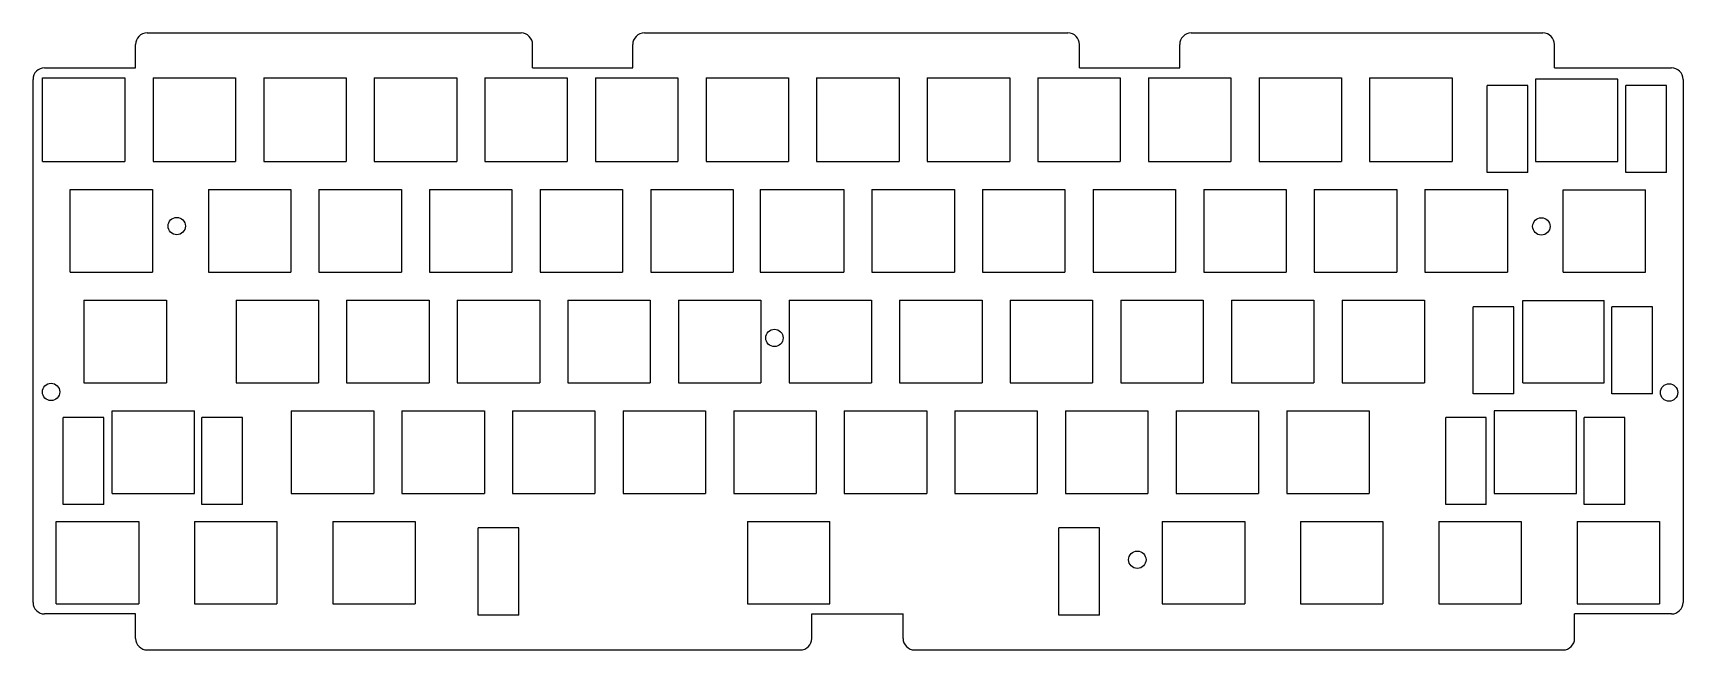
# Model space of a CAD drawing. Header units: millimetres. Extents: x -142 to 142, y -53 to 53.
import ezdxf

# ---------------------------------------------------------------- set-up
doc = ezdxf.new("R2010")
doc.units = ezdxf.units.MM
doc.layers.add('ANSI_PCBS_dxf', color=7, linetype='Continuous')

msp = doc.modelspace()

# ---------------------------------------------------------------- linework, layer by layer
at = {"layer": 'ANSI_PCBS_dxf'}
for p, q in [((-122.16, 53.01), (-57.75, 53.01)), ((-36.51, 53.01), (36.45, 53.01)), ((57.7, 53.01), (118.25, 53.01)), ((-124.16, 47.01), (-124.16, 51.01)), ((-55.75, 47.01), (-55.75, 51.01)), ((-38.51, 47.01), (-38.51, 51.01)), ((38.45, 47.01), (38.45, 51.01)), ((55.7, 47.01), (55.7, 51.01)), ((120.25, 47.01), (120.25, 51.01)), ((-139.81, 47.01), (-124.16, 47.01)), ((-55.75, 47.01), (-38.51, 47.01)), ((38.45, 47.01), (55.7, 47.01)), ((120.25, 47.01), (140.4, 47.01)), ((-141.81, -45.04), (-141.81, 45.01)), ((-140.18, 45.28), (-125.98, 45.28)), ((-140.18, 30.88), (-140.18, 45.28)), ((-125.98, 45.28), (-125.98, 30.88)), ((-121.13, 45.28), (-106.93, 45.28)), ((-121.13, 45.28), (-121.13, 30.88)), ((-106.93, 45.28), (-106.93, 30.88)), ((-102.08, 45.28), (-87.88, 45.28)), ((-102.08, 45.28), (-102.08, 30.88)), ((-87.88, 45.28), (-87.88, 30.88)), ((-83.03, 45.28), (-68.83, 45.28)), ((-83.03, 45.28), (-83.03, 30.88)), ((-68.83, 45.28), (-68.83, 30.88)), ((-63.98, 45.28), (-49.78, 45.28)), ((-63.98, 45.28), (-63.98, 30.88)), ((-49.78, 45.28), (-49.78, 30.88)), ((-44.93, 45.28), (-30.73, 45.28)), ((-44.93, 45.28), (-44.93, 30.88)), ((-30.73, 45.28), (-30.73, 30.88)), ((-25.88, 45.28), (-11.68, 45.28)), ((-25.88, 45.28), (-25.88, 30.88)), ((-11.68, 45.28), (-11.68, 30.88)), ((-6.83, 45.28), (7.37, 45.28)), ((-6.83, 45.28), (-6.83, 30.88)), ((7.37, 45.28), (7.37, 30.88)), ((12.22, 45.28), (26.42, 45.28)), ((12.22, 45.28), (12.22, 30.88)), ((26.42, 45.28), (26.42, 30.88)), ((31.27, 45.28), (45.47, 45.28)), ((31.27, 45.28), (31.27, 30.88)), ((45.47, 45.28), (45.47, 30.88)), ((50.32, 45.28), (64.52, 45.28)), ((50.32, 45.28), (50.32, 30.88)), ((64.52, 45.28), (64.52, 30.88)), ((69.37, 45.28), (83.57, 45.28)), ((83.57, 45.28), (83.57, 30.88)), ((88.42, 45.28), (102.62, 45.28)), ((88.42, 45.28), (88.42, 30.88)), ((102.62, 45.28), (102.62, 30.88)), ((115.66, 43.98), (108.66, 43.98)), ((108.66, 28.98), (108.66, 43.98)), ((115.66, 28.98), (115.66, 43.98)), ((131.19, 45.08), (117, 45.08)), ((117, 45.08), (117, 30.88)), ((131.19, 30.88), (131.19, 45.08)), ((139.54, 43.98), (132.54, 43.98)), ((132.54, 28.98), (132.54, 43.98)), ((139.54, 28.98), (139.54, 43.98)), ((142.4, 45.01), (142.4, -45.04)), ((-140.18, 30.88), (-125.98, 30.88)), ((-121.13, 30.88), (-106.93, 30.88)), ((-102.08, 30.88), (-87.88, 30.88)), ((-83.03, 30.88), (-68.83, 30.88)), ((-63.98, 30.88), (-49.78, 30.88)), ((-44.93, 30.88), (-30.73, 30.88)), ((-25.88, 30.88), (-11.68, 30.88)), ((-6.83, 30.88), (7.37, 30.88)), ((12.22, 30.88), (26.42, 30.88)), ((31.27, 30.88), (45.47, 30.88)), ((50.32, 30.88), (64.52, 30.88)), ((69.37, 30.88), (83.57, 30.88)), ((88.42, 30.88), (102.62, 30.88)), ((115.66, 28.98), (108.66, 28.98)), ((117, 30.88), (131.19, 30.88)), ((139.54, 28.98), (132.54, 28.98)), ((-135.42, 11.83), (-135.42, 26.03)), ((-135.42, 26.03), (-121.22, 26.03)), ((-121.22, 26.03), (-121.22, 11.83)), ((-111.61, 26.03), (-97.41, 26.03)), ((-111.61, 26.03), (-111.61, 11.83)), ((-97.41, 26.03), (-97.41, 11.83)), ((-92.56, 26.03), (-78.36, 26.03)), ((-92.56, 26.03), (-92.56, 11.83)), ((-78.36, 26.03), (-78.36, 11.83)), ((-73.51, 26.03), (-59.31, 26.03)), ((-73.51, 26.03), (-73.51, 11.83)), ((-59.31, 26.03), (-59.31, 11.83)), ((-54.46, 26.03), (-40.26, 26.03)), ((-54.46, 26.03), (-54.46, 11.83)), ((-40.26, 26.03), (-40.26, 11.83)), ((-35.41, 26.03), (-21.21, 26.03)), ((-35.41, 26.03), (-35.41, 11.83)), ((-21.21, 26.03), (-21.21, 11.83)), ((-16.55, 26.03), (-2.16, 26.03)), ((-16.55, 26.03), (-16.55, 11.83)), ((-2.16, 26.03), (-2.16, 11.83)), ((2.69, 26.03), (16.89, 26.03)), ((2.69, 26.03), (2.69, 11.83)), ((16.89, 26.03), (16.89, 11.83)), ((21.75, 26.03), (35.94, 26.03)), ((21.75, 26.03), (21.75, 11.83)), ((35.94, 26.03), (35.94, 11.83)), ((40.79, 26.03), (54.99, 26.03)), ((40.79, 26.03), (40.79, 11.83)), ((54.99, 26.03), (54.99, 11.83)), ((59.84, 26.03), (59.84, 11.83)), ((59.84, 26.03), (74.04, 26.03)), ((74.04, 26.03), (74.04, 11.83)), ((78.89, 26.03), (93.09, 26.03)), ((78.89, 26.03), (78.89, 11.83)), ((93.09, 26.03), (93.09, 11.83)), ((97.94, 26.03), (97.94, 11.83)), ((97.94, 26.03), (112.14, 26.03)), ((112.14, 26.03), (112.14, 11.83)), ((121.75, 26.02), (135.95, 26.02)), ((121.75, 11.82), (121.75, 26.02)), ((135.95, 11.82), (135.95, 26.02)), ((-135.42, 11.83), (-121.22, 11.83)), ((-111.61, 11.83), (-97.41, 11.83)), ((-92.56, 11.83), (-78.36, 11.83)), ((-73.51, 11.83), (-59.31, 11.83)), ((-54.46, 11.83), (-40.26, 11.83)), ((-35.41, 11.83), (-21.21, 11.83)), ((-16.55, 11.83), (-2.16, 11.83)), ((2.69, 11.83), (16.89, 11.83)), ((21.75, 11.83), (35.94, 11.83)), ((40.79, 11.83), (54.99, 11.83)), ((59.84, 11.83), (74.04, 11.83)), ((78.89, 11.83), (93.09, 11.83)), ((97.94, 11.83), (112.14, 11.83)), ((121.75, 11.82), (135.95, 11.82)), ((-133.04, 6.98), (-118.84, 6.98)), ((-133.04, 6.98), (-133.04, -7.22)), ((-118.84, 6.98), (-118.84, -7.22)), ((-106.84, 6.98), (-92.64, 6.98)), ((-106.84, 6.98), (-106.84, -7.22)), ((-92.64, 6.98), (-92.64, -7.22)), ((-87.79, 6.98), (-73.59, 6.98)), ((-87.79, 6.98), (-87.79, -7.22)), ((-73.59, 6.98), (-73.59, -7.22)), ((-68.74, 6.98), (-54.54, 6.98)), ((-68.74, 6.98), (-68.74, -7.22)), ((-54.54, 6.98), (-54.54, -7.22)), ((-49.69, 6.98), (-35.49, 6.98)), ((-49.69, 6.98), (-49.69, -7.22)), ((-35.49, 6.98), (-35.49, -7.22)), ((-30.64, 6.98), (-16.44, 6.98)), ((-30.64, 6.98), (-30.64, -7.22)), ((-16.44, 6.98), (-16.44, -7.22)), ((-11.59, 6.98), (2.61, 6.98)), ((-11.59, 6.98), (-11.59, -7.22)), ((2.61, 6.98), (2.61, -7.22)), ((7.46, 6.98), (21.66, 6.98)), ((7.46, 6.98), (7.46, -7.22)), ((21.66, 6.98), (21.66, -7.22)), ((26.51, 6.98), (40.71, 6.98)), ((26.51, 6.98), (26.51, -7.22)), ((40.71, 6.98), (40.71, -7.22)), ((45.56, 6.98), (59.76, 6.98)), ((45.56, 6.98), (45.56, -7.22)), ((59.76, 6.98), (59.76, -7.22)), ((64.61, 6.98), (78.81, 6.98)), ((64.61, 6.98), (64.61, -7.22)), ((78.81, 6.98), (78.81, -7.22)), ((83.66, 6.98), (97.86, 6.98)), ((83.66, 6.98), (83.66, -7.22)), ((97.86, 6.98), (97.86, -7.22)), ((113.28, 5.87), (106.28, 5.87)), ((106.28, -9.13), (106.28, 5.87)), ((113.28, -9.13), (113.28, 5.87)), ((114.8, 6.97), (128.81, 6.97)), ((114.8, -7.23), (114.8, 6.97)), ((128.81, -7.23), (128.81, 6.97)), ((137.16, 5.87), (130.16, 5.87)), ((130.16, -9.13), (130.16, 5.87)), ((137.16, -9.13), (137.16, 5.87)), ((-133.04, -7.22), (-118.84, -7.22)), ((-106.84, -7.22), (-92.64, -7.22)), ((-87.79, -7.22), (-73.59, -7.22)), ((-68.74, -7.22), (-54.54, -7.22)), ((-49.69, -7.22), (-35.49, -7.22)), ((-30.64, -7.22), (-16.44, -7.22)), ((-11.59, -7.22), (2.61, -7.22)), ((7.46, -7.22), (21.66, -7.22)), ((26.51, -7.22), (40.71, -7.22)), ((45.56, -7.22), (59.76, -7.22)), ((64.61, -7.22), (78.81, -7.22)), ((83.66, -7.22), (97.86, -7.22)), ((114.8, -7.23), (128.81, -7.23)), ((113.28, -9.13), (106.28, -9.13)), ((137.16, -9.13), (130.16, -9.13)), ((-129.61, -13.18), (-136.61, -13.18)), ((-136.61, -28.17), (-136.61, -13.18)), ((-129.61, -28.17), (-129.61, -13.18)), ((-128.18, -12.08), (-113.98, -12.08)), ((-128.18, -26.28), (-128.18, -12.08)), ((-113.98, -26.28), (-113.98, -12.08)), ((-105.73, -13.18), (-112.73, -13.18)), ((-112.73, -28.17), (-112.73, -13.18)), ((-105.73, -28.17), (-105.73, -13.18)), ((-97.32, -12.07), (-83.12, -12.07)), ((-97.32, -12.07), (-97.32, -26.27)), ((-83.12, -12.07), (-83.12, -26.27)), ((-78.27, -12.07), (-64.07, -12.07)), ((-78.27, -12.07), (-78.27, -26.27)), ((-64.07, -12.07), (-64.07, -26.27)), ((-59.22, -12.07), (-45.02, -12.07)), ((-59.22, -12.07), (-59.22, -26.27)), ((-45.02, -12.07), (-45.02, -26.27)), ((-40.17, -12.07), (-25.97, -12.07)), ((-40.17, -12.07), (-40.17, -26.27)), ((-25.97, -12.07), (-25.97, -26.27)), ((-21.12, -12.07), (-6.92, -12.07)), ((-21.12, -12.07), (-21.12, -26.27)), ((-6.92, -12.07), (-6.92, -26.27)), ((-2.07, -12.07), (12.13, -12.07)), ((-2.07, -12.07), (-2.07, -26.27)), ((12.13, -12.07), (12.13, -26.27)), ((16.98, -12.07), (31.18, -12.07)), ((16.98, -12.07), (16.98, -26.27)), ((31.18, -12.07), (31.18, -26.27)), ((36.03, -12.07), (50.23, -12.07)), ((36.03, -12.07), (36.03, -26.27)), ((50.23, -12.07), (50.23, -26.27)), ((55.08, -12.07), (69.28, -12.07)), ((55.08, -12.07), (55.08, -26.27)), ((69.28, -12.07), (69.28, -26.27)), ((74.13, -12.07), (88.33, -12.07)), ((74.13, -12.07), (74.13, -26.27)), ((88.33, -12.07), (88.33, -26.27)), ((108.52, -13.18), (101.52, -13.18)), ((101.52, -28.17), (101.52, -13.18)), ((108.52, -28.17), (108.52, -13.18)), ((124.05, -12.07), (109.85, -12.07)), ((109.85, -12.07), (109.85, -26.27)), ((124.05, -26.27), (124.05, -12.07)), ((132.39, -13.18), (125.39, -13.18)), ((125.39, -28.17), (125.39, -13.18)), ((132.39, -28.17), (132.39, -13.18)), ((-129.61, -28.17), (-136.61, -28.17)), ((-128.18, -26.28), (-113.98, -26.28)), ((-105.73, -28.17), (-112.73, -28.17)), ((-97.32, -26.27), (-83.12, -26.27)), ((-78.27, -26.27), (-64.07, -26.27)), ((-59.22, -26.27), (-45.02, -26.27)), ((-40.17, -26.27), (-25.97, -26.27)), ((-21.12, -26.27), (-6.92, -26.27)), ((-2.07, -26.27), (12.13, -26.27)), ((16.98, -26.27), (31.18, -26.27)), ((36.03, -26.27), (50.23, -26.27)), ((55.08, -26.27), (69.28, -26.27)), ((74.13, -26.27), (88.33, -26.27)), ((108.52, -28.17), (101.52, -28.17)), ((109.85, -26.27), (124.05, -26.27)), ((132.39, -28.17), (125.39, -28.17)), ((-137.8, -45.32), (-137.8, -31.12)), ((-137.8, -31.12), (-123.6, -31.12)), ((-123.6, -31.12), (-123.6, -45.32)), ((-113.99, -31.12), (-99.79, -31.12)), ((-113.99, -31.12), (-113.99, -45.32)), ((-99.79, -31.12), (-99.79, -45.32)), ((-90.17, -31.12), (-75.97, -31.12)), ((-90.17, -31.12), (-90.17, -45.32)), ((-75.97, -31.12), (-75.97, -45.32)), ((-18.74, -31.12), (-4.54, -31.12)), ((-18.74, -31.12), (-18.74, -45.32)), ((-4.54, -45.32), (-4.54, -31.12)), ((52.7, -31.12), (66.9, -31.12)), ((52.7, -31.12), (52.7, -45.32)), ((66.9, -31.12), (66.9, -45.32)), ((76.51, -31.12), (90.71, -31.12)), ((76.51, -31.12), (76.51, -45.32)), ((90.71, -31.12), (90.71, -45.32)), ((100.33, -31.12), (114.53, -31.12)), ((100.33, -31.12), (100.33, -45.32)), ((114.53, -31.12), (114.53, -45.32)), ((124.14, -31.12), (138.34, -31.12)), ((124.14, -31.12), (124.14, -45.32)), ((138.34, -31.12), (138.34, -45.32)), ((-58.13, -32.22), (-65.13, -32.22)), ((-65.13, -47.22), (-65.13, -32.22)), ((-58.13, -47.22), (-58.13, -32.22)), ((41.87, -32.22), (34.87, -32.22)), ((34.87, -47.22), (34.87, -32.22)), ((41.87, -47.22), (41.87, -32.22)), ((-137.8, -45.32), (-123.6, -45.32)), ((-113.99, -45.32), (-99.79, -45.32)), ((-90.17, -45.32), (-75.97, -45.32)), ((-18.74, -45.32), (-4.54, -45.32)), ((52.7, -45.32), (66.9, -45.32)), ((76.51, -45.32), (90.71, -45.32)), ((100.33, -45.32), (114.53, -45.32)), ((124.14, -45.32), (138.34, -45.32)), ((-124.13, -47.04), (-139.81, -47.04)), ((-124.13, -51.24), (-124.13, -47.04)), ((-58.13, -47.22), (-65.13, -47.22)), ((-7.65, -47.04), (8.05, -47.04)), ((-7.65, -51.24), (-7.65, -47.04)), ((8.05, -51.24), (8.05, -47.04)), ((41.87, -47.22), (34.87, -47.22)), ((140.4, -47.04), (123.73, -47.04)), ((123.73, -51.24), (123.73, -47.04)), ((-122.13, -53.24), (-9.65, -53.24)), ((10.05, -53.24), (121.73, -53.24))]:
    msp.add_line(p, q, dxfattribs=at)
for centre in [(-117.05, 19.76), (118, 19.7), (-14.1, 0.5), (-138.7, -8.8), (140, -8.9), (48.4, -37.7)]:
    msp.add_circle(centre, 1.5, dxfattribs=at)
for centre, start, end in [((-122.16, 51.01), 90, 180), ((-57.75, 51.01), 0, 90), ((-36.51, 51.01), 90, 180), ((36.45, 51.01), 0, 90), ((57.7, 51.01), 90, 180), ((118.25, 51.01), 0, 90), ((-139.81, 45.01), 90, 180), ((140.4, 45.01), 0, 90), ((-139.81, -45.04), 180, 270), ((140.4, -45.04), 270, 0), ((-122.13, -51.24), 180, 270), ((-9.65, -51.24), 270, 0), ((10.05, -51.24), 180, 270), ((121.73, -51.24), 270, 0)]:
    msp.add_arc(centre, 2, start, end, dxfattribs=at)
msp.add_open_spline([(69.37, 45.28), (69.37, 40.48), (69.37, 35.68), (69.37, 30.88)], degree=3, dxfattribs=at)

doc.saveas('drawing.dxf')
